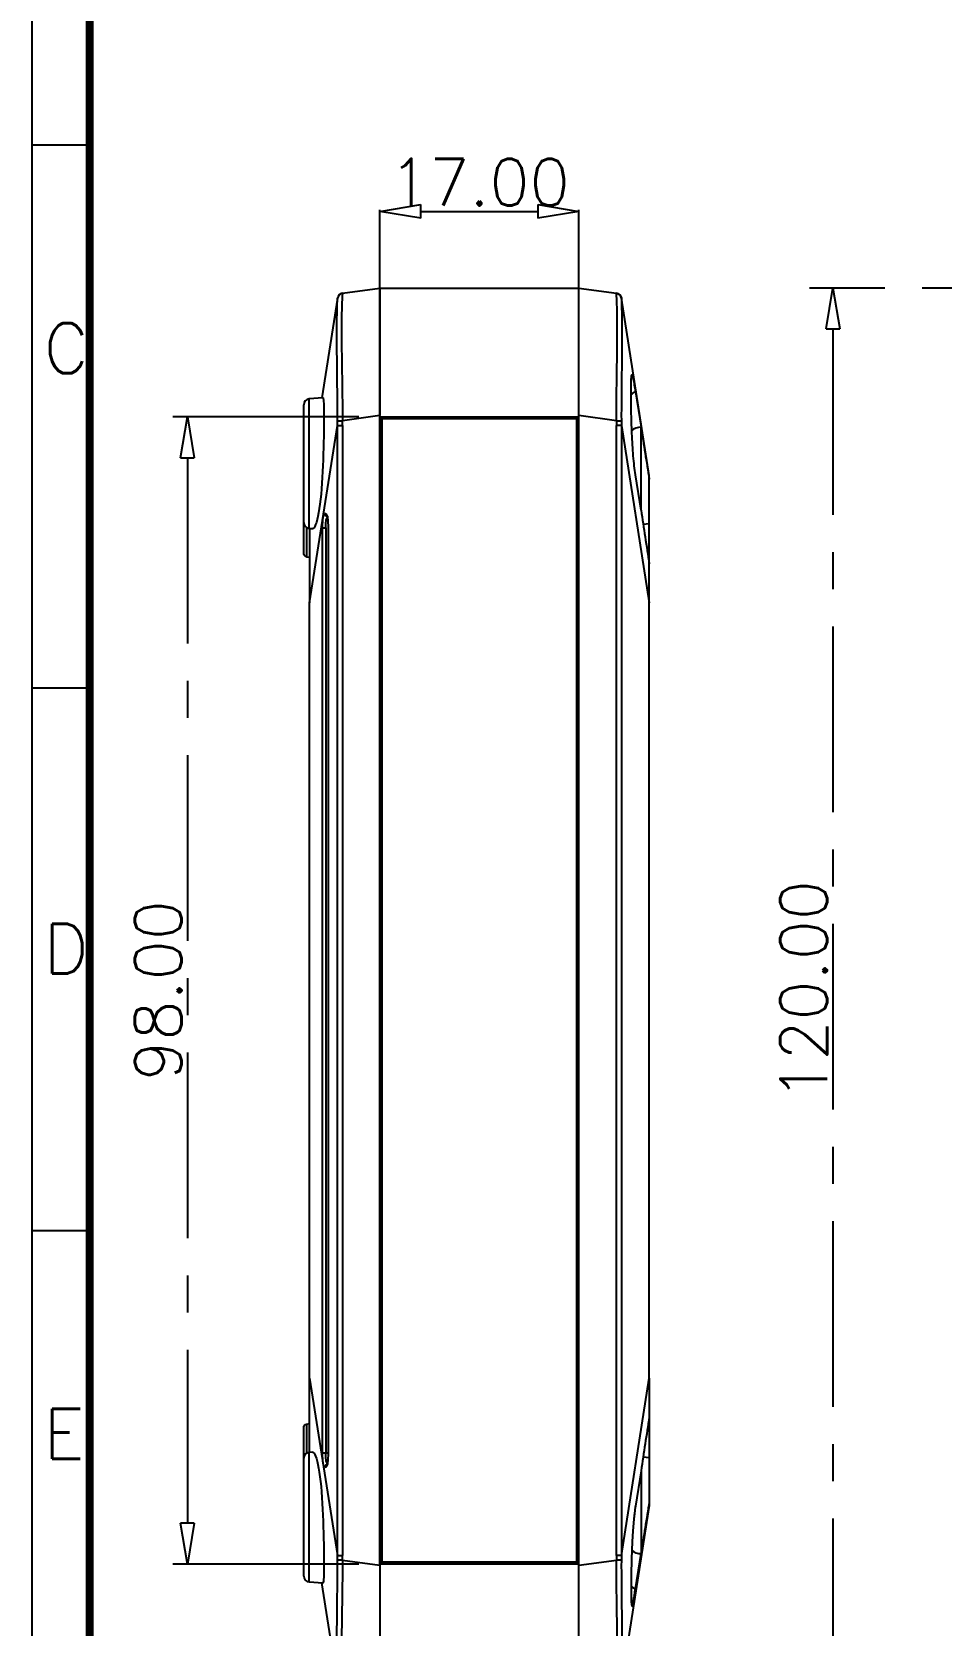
# Model space of a CAD drawing. Header units: millimetres. Extents: x 6160 to 6603, y -57 to 282.
# Drawn here: x 6159.9 to 6237.6, y 57.5 to 193.6 of the extents above; entities that cross this region are included whole.
import ezdxf

# ---------------------------------------------------------------- set-up
doc = ezdxf.new("R2010")
doc.units = ezdxf.units.MM
doc.header["$LTSCALE"] = 0.5
doc.linetypes.add('CENTER', pattern=[50.8, 31.75, -6.35, 6.35, -6.35])
doc.layers.add('112', color=7, linetype='Continuous', true_color=0xffffff)
doc.layers.add('A1_KUANG', color=7, linetype='Continuous')
doc.layers.add('A4_KUANG', color=7, linetype='Continuous')
doc.layers.add('core', color=7, linetype='Continuous', lineweight=20)
doc.styles.get("Standard").update_dxf_attribs({"font": 'txt', "bigfont": 'gbcbig.shx'})
doc.dimstyles.new('VT-4.00', dxfattribs={"dimtxt": 4, "dimasz": 3.5, "dimexe": 2, "dimexo": 1.8, "dimgap": 0.5, "dimtad": 1, "dimzin": 0, "dimdsep": 46, "dimtxsty": 'Standard', "dimblk": 'CLOSEDBLANK', "dimcen": 0.3, "dimclrd": 1, "dimclre": 1, "dimclrt": 7, "dimadec": 1, "dimazin": 0, "dimtfac": 1, "dimtofl": 0, "dimtmove": 0, "dimatfit": 3, "dimldrblk": 'CLOSEDBLANK', "dimfxl": 0, "dimtolj": 1, "dimtzin": 0, "dimarcsym": 0})

# ---------------------------------------------------------------- blocks, each defined once
blk = doc.blocks.new('A$C3291225B')
at = {"layer": 'A4_KUANG'}
for p, q in [((2.865, 194.147), (2.865, 0)), ((2.865, 140.183), (0, 140.183)), ((2.865, 113.201), (0, 113.201)), ((2.865, 86.219), (0, 86.219))]:
    blk.add_line(p, q, dxfattribs=at)
at = {"layer": 'A4_KUANG', "color": 8}
blk.add_lwpolyline([(258, 0), (258, 197.012), (0, 197.012), (0, 0)], close=True, dxfattribs=at)
at = {"layer": 'A4_KUANG', "const_width": 0.4}
blk.add_lwpolyline([(2.865, 2.865), (2.865, 194.147), (255.126, 194.147), (255.135, 2.865), (2.865, 2.865)], dxfattribs=at)
at = {"layer": 'A4_KUANG'}
for s, p in [('C', (0.585, 128.855)), ('D', (0.585, 99.007)), ('E', (0.585, 74.891))]:
    blk.add_text(s, height=2.483, dxfattribs=at).set_placement(p)
blk = doc.blocks.new('_ClosedBlank')
at = {"color": 0, "linetype": 'ByBlock', "lineweight": -2}
for p, q in [((-1, 0.167), (0, 0)), ((-1, 0.167), (-1, -0.167)), ((0, 0), (-1, -0.167))]:
    blk.add_line(p, q, dxfattribs=at)
blk = doc.blocks.new('*D3')
at = {"layer": 'core', "color": 1, "linetype": 'CENTER', "lineweight": -2}
for p, q in [((6258.17, 171.73), (6226.34, 171.73)), ((6228.34, 168.23), (6228.34, 55.23)), ((6258.17, 51.73), (6226.34, 51.73))]:
    blk.add_line(p, q, dxfattribs=at)
at = {"layer": 'Defpoints', "color": 0, "linetype": 'CENTER'}
for p in [(6259.97, 171.73), (6228.34, 51.73), (6259.97, 51.73)]:
    blk.add_point(p, dxfattribs=at)
at = {"layer": 'core', "color": 1, "linetype": 'CENTER', "lineweight": -2, "xscale": 3.5, "yscale": 3.5, "zscale": 3.5}
for p, rotation in [((6228.34, 171.73), 90), ((6228.34, 51.73), 270)]:
    blk.add_blockref('_ClosedBlank', p, dxfattribs=dict(at, rotation=rotation))
at = {"layer": 'core', "color": 7, "linetype": 'CENTER', "insert": (6225.84, 111.73), "char_height": 4, "attachment_point": 5, "rotation": 90}
blk.add_mtext('\\A1;120.00', dxfattribs=at)
blk = doc.blocks.new('*D6')
at = {"layer": 'core', "color": 1, "linetype": 'CENTER', "lineweight": -2}
for p, q in [((6187.85, 160.73), (6171.22, 160.73)), ((6173.22, 157.23), (6173.22, 66.23)), ((6187.85, 62.73), (6171.22, 62.73))]:
    blk.add_line(p, q, dxfattribs=at)
at = {"layer": 'Defpoints', "color": 0, "linetype": 'CENTER'}
for p in [(6189.65, 160.73), (6173.22, 62.73), (6189.65, 62.73)]:
    blk.add_point(p, dxfattribs=at)
at = {"layer": 'core', "color": 1, "linetype": 'CENTER', "lineweight": -2, "xscale": 3.5, "yscale": 3.5, "zscale": 3.5}
for p, rotation in [((6173.22, 160.73), 90), ((6173.22, 62.73), 270)]:
    blk.add_blockref('_ClosedBlank', p, dxfattribs=dict(at, rotation=rotation))
at = {"layer": 'core', "color": 7, "linetype": 'CENTER', "insert": (6170.72, 111.73), "char_height": 4, "attachment_point": 5, "rotation": 90}
blk.add_mtext('\\A1;98.00', dxfattribs=at)
blk = doc.blocks.new('*D7')
at = {"layer": 'core', "color": 1, "linetype": 'CENTER', "lineweight": -2}
for p, q in [((6189.65, 162.53), (6189.65, 180.27)), ((6206.65, 162.53), (6206.65, 180.27)), ((6193.15, 178.27), (6203.15, 178.27))]:
    blk.add_line(p, q, dxfattribs=at)
at = {"layer": 'Defpoints', "color": 0, "linetype": 'CENTER'}
for p in [(6206.65, 178.27), (6189.65, 160.73), (6206.65, 160.73)]:
    blk.add_point(p, dxfattribs=at)
at = {"layer": 'core', "color": 1, "linetype": 'CENTER', "lineweight": -2, "xscale": 3.5, "yscale": 3.5, "zscale": 3.5, "rotation": 180}
blk.add_blockref('_ClosedBlank', (6189.65, 178.27), dxfattribs=at)
at = {"layer": 'core', "color": 1, "linetype": 'CENTER', "lineweight": -2, "xscale": 3.5, "yscale": 3.5, "zscale": 3.5}
blk.add_blockref('_ClosedBlank', (6206.65, 178.27), dxfattribs=at)
at = {"layer": 'core', "color": 7, "linetype": 'CENTER', "insert": (6198.15, 180.77), "char_height": 4, "attachment_point": 5}
blk.add_mtext('\\A1;17.00', dxfattribs=at)

msp = doc.modelspace()

# ---------------------------------------------------------------- linework, layer by layer
at = {"layer": '112', "color": 7}
for p, q in [((6186.456, 171.28), (6189.649, 171.729)), ((6189.649, 171.729), (6189.649, 160.836)), ((6189.65, 171.727), (6206.649, 171.727)), ((6189.65, 160.728), (6189.65, 171.727)), ((6206.649, 171.727), (6209.843, 171.279)), ((6206.649, 160.835), (6206.649, 171.727)), ((6186.031, 170.862), (6184.69, 162.337)), ((6189.65, 170.727), (6189.649, 170.727)), ((6212.649, 155.718), (6210.268, 170.861)), ((6184.781, 162.343), (6183.614, 162.261)), ((6183.614, 156.729), (6183.614, 162.261)), ((6211.475, 162.849), (6211.949, 159.834)), ((6183.149, 151.695), (6183.149, 161.763)), ((6189.649, 160.836), (6186.456, 160.387)), ((6189.65, 161.728), (6189.649, 161.728)), ((6189.649, 62.622), (6189.649, 160.836)), ((6189.65, 160.728), (6206.649, 160.728)), ((6189.65, 160.728), (6189.65, 62.73)), ((6189.65, 160.728), (6189.826, 160.551)), ((6206.649, 160.728), (6206.473, 160.551)), ((6206.649, 62.623), (6206.649, 160.835)), ((6209.843, 160.386), (6206.649, 160.835)), ((6183.649, 144.845), (6186.031, 159.988)), ((6186.031, 159.988), (6186.455, 159.988)), ((6186.031, 63.47), (6186.031, 159.988)), ((6186.455, 159.988), (6186.455, 63.47)), ((6206.473, 160.551), (6189.826, 160.551)), ((6189.826, 160.551), (6189.826, 62.906)), ((6206.473, 62.906), (6206.473, 160.551)), ((6209.843, 63.471), (6209.843, 159.987)), ((6210.268, 159.987), (6209.843, 159.987)), ((6210.268, 159.987), (6210.268, 63.471)), ((6210.268, 159.987), (6212.649, 144.844)), ((6211.949, 152.763), (6211.949, 159.834)), ((6183.614, 151.196), (6183.614, 156.729)), ((6211.949, 152.763), (6211.475, 155.778)), ((6212.649, 155.413), (6212.649, 155.718)), ((6212.649, 151.623), (6212.649, 155.413)), ((6184.952, 152.471), (6185.037, 152.463)), ((6183.149, 149.069), (6183.149, 151.695)), ((6183.397, 151.263), (6183.397, 148.773)), ((6183.614, 151.196), (6183.913, 151.175)), ((6183.649, 151.194), (6183.649, 144.845)), ((6184.753, 151.243), (6185.023, 151.243)), ((6184.753, 72.215), (6184.753, 151.243)), ((6185.023, 151.243), (6185.023, 72.215)), ((6185.226, 151.201), (6185.226, 72.256)), ((6185.23, 151.201), (6185.226, 151.201)), ((6185.23, 151.201), (6185.23, 72.256)), ((6212.133, 151.558), (6212.649, 151.623)), ((6212.649, 148.167), (6212.649, 151.623)), ((6183.397, 148.773), (6183.649, 148.729)), ((6212.649, 144.844), (6212.649, 148.167)), ((6183.649, 78.613), (6183.649, 144.845)), ((6212.649, 78.614), (6212.649, 144.844)), ((6183.649, 72.264), (6183.649, 78.613)), ((6183.649, 78.613), (6186.031, 63.47)), ((6210.268, 63.471), (6212.649, 78.614)), ((6212.649, 78.614), (6212.649, 75.29)), ((6212.649, 75.29), (6212.649, 71.835)), ((6183.149, 71.763), (6183.149, 74.389)), ((6183.397, 74.684), (6183.649, 74.729)), ((6183.397, 74.684), (6183.397, 72.194)), ((6183.912, 72.282), (6183.614, 72.261)), ((6183.614, 66.729), (6183.614, 72.261)), ((6184.753, 72.215), (6185.023, 72.215)), ((6185.023, 72.215), (6185.23, 72.233)), ((6185.23, 72.256), (6185.226, 72.256)), ((6183.149, 61.695), (6183.149, 71.763)), ((6185.037, 70.994), (6184.952, 70.987)), ((6212.133, 71.899), (6212.649, 71.835)), ((6212.649, 71.835), (6212.649, 68.045)), ((6211.949, 70.695), (6211.475, 67.68)), ((6211.949, 70.695), (6211.949, 63.624)), ((6183.614, 61.196), (6183.614, 66.729)), ((6212.649, 67.739), (6210.268, 52.597)), ((6212.649, 68.045), (6212.649, 67.739)), ((6186.031, 63.47), (6186.455, 63.47)), ((6186.456, 63.071), (6189.649, 62.622)), ((6189.649, 62.622), (6189.649, 51.729)), ((6189.65, 62.73), (6189.826, 62.906)), ((6206.649, 62.73), (6189.65, 62.73)), ((6189.65, 62.73), (6189.65, 51.73)), ((6189.826, 62.906), (6206.473, 62.906)), ((6206.649, 62.73), (6206.473, 62.906)), ((6206.649, 62.623), (6209.843, 63.072)), ((6206.649, 51.73), (6206.649, 62.623)), ((6210.268, 63.471), (6209.843, 63.471)), ((6211.475, 60.609), (6211.949, 63.624)), ((6189.649, 61.73), (6189.65, 61.73)), ((6183.614, 61.196), (6184.781, 61.115)), ((6186.031, 52.595), (6184.69, 61.121))]:
    msp.add_line(p, q, dxfattribs=at)
for centre, start, end in [((6186.525, 170.785), 98, 171.06269), ((6183.649, 161.763), 94, 180), ((6183.649, 151.695), 180, 266), ((6183.649, 71.763), 94, 180), ((6183.649, 61.695), 180, 266)]:
    msp.add_arc(centre, 0.5, start, end, dxfattribs=at)
at = {"layer": '112', "color": 7, "extrusion": (0, 0, -1)}
for centre, radius, start, end in [((-6209.774, 170.783), 0.5, 98, 171.06269), ((-6183.449, 149.069), 0.3, 280, 0), ((-6183.449, 74.389), 0.3, 0, 80)]:
    msp.add_arc(centre, radius, start, end, dxfattribs=at)
at = {"layer": '112', "color": 7}
for centre, major_axis, ratio, start_param, end_param in [((6186.525, 170.785), (-0.07, 0.495), 0.9999954, 0, 1.2780573), ((6209.773, 170.783), (-0.07, -0.495), 0.9999954, 1.8635353, 3.1415939), ((6211.949, 162.265), (-1, 0), 0.6634929, 5.2063779, 5.7559202), ((6186.525, 160.387), (0.5, -0.002), 0.0004225, 3.2947046, 4.5727633), ((6209.773, 160.386), (0.5, 0.002), 0.0004225, 4.8520147, 6.1300734), ((6211.949, 159.127), (-1, 0), 0.7071068, 4.712389, 5.6367537), ((6185.248, 152.471), (-0.026, -0.299), 0.9877677, 4.7985933, 6.2831853), ((6185.333, 152.463), (-0.026, -0.299), 0.9877677, 4.7985933, 5.5864709), ((6185.248, 70.987), (0.026, -0.299), 0.9877677, 3.1415927, 4.6261847), ((6185.333, 70.994), (0.026, -0.299), 0.9877677, 3.9059716, 4.6261847), ((6186.525, 63.071), (-0.5, -0.002), 0.0004225, 4.8520147, 6.1300734), ((6209.773, 63.072), (0.5, -0.002), 0.0004225, 0.1531119, 1.4311706), ((6211.949, 64.331), (-1, 0), 0.7071068, 0.6464316, 1.5707963), ((6211.949, 61.193), (-1, 0), 0.6634929, 0.5272652, 1.0768075)]:
    msp.add_ellipse(centre, major_axis=major_axis, ratio=ratio, start_param=start_param, end_param=end_param, dxfattribs=at)
at = {"layer": '112', "color": 7, "extrusion": (0, 0, -1)}
for centre, major_axis, ratio, start_param, end_param in [((6258.49, 180.899), (72.459, 10.037), 0.0045987, 3.1388977, 3.1429831), ((6137.829, 180.895), (72.439, -10.034), 0.0045993, 6.2817946, 6.2858806), ((6258.486, 180.901), (28.363, 98.407), 0.6775241, 4.3094158, 4.3135013), ((6258.384, 180.892), (28.158, 98.07), 0.6749114, 4.3101631, 4.3142496), ((6137.914, 180.89), (28.159, -98.069), 0.6749186, 5.1105432, 5.1146296), ((6137.845, 180.89), (28.337, -98.386), 0.6774249, 5.1110724, 5.1151588), ((6183.483, -111.127), (391.666, -2519.873), 0.0274965, 4.6089259, 4.6106904), ((6184.953, 151.216), (0.004, -1.255), 0.1593856, 1.5929021, 3.1561022), ((6185.035, 151.209), (0.001, -1.255), 0.1551275, 3.1553122, 4.7185123), ((6183.581, -110.212), (391.444, -2613.033), 0.0254833, 4.6153967, 4.6171643), ((6185.249, 151.216), (0.034, -0.956), 0.2354319, 1.6075018, 3.1707019), ((6183.539, 334.052), (391.725, 2614.97), 0.0255016, 1.6660918, 1.667858), ((6184.953, 72.242), (0.004, 1.255), 0.1593856, 3.1270831, 4.6902832), ((6185.249, 72.242), (0.034, 0.956), 0.2354319, 3.1124834, 4.6756836), ((6185.035, 72.249), (0.001, 1.255), 0.1551275, 1.564673, 3.1278731), ((6183.642, 333.101), (390.61, 2512.824), 0.027422, 1.6722105, 1.6739799), ((6258.49, 42.556), (28.367, -98.409), 0.6775381, 1.9697131, 1.9737985), ((6258.386, 42.566), (28.16, -98.071), 0.6749184, 1.9689501, 1.9730365), ((6137.896, 42.562), (28.174, 98.08), 0.6749773, 1.168436, 1.1725219), ((6137.831, 42.563), (28.349, 98.394), 0.6774694, 1.1679354, 1.1720214)]:
    msp.add_ellipse(centre, major_axis=major_axis, ratio=ratio, start_param=start_param, end_param=end_param, dxfattribs=at)
at = {"layer": '112', "color": 7}
for points, knots in [([(6186.031, 160.389), (6186.038, 163.151), (6185.975, 165.856), (6185.975, 169.709), (6186.038, 170.853), (6186.031, 170.861)], [0, 0, 0, 0, 0.5, 0.5, 1, 1, 1, 1]), ([(6186.456, 171.28), (6186.446, 171.279), (6186.375, 170.096), (6186.375, 166.084), (6186.446, 163.263), (6186.456, 160.387)], [0, 0, 0, 0, 0.5, 0.5, 1, 1, 1, 1]), ([(6209.843, 160.386), (6209.852, 163.262), (6209.924, 166.085), (6209.924, 170.096), (6209.852, 171.277), (6209.843, 171.279)], [0, 0, 0, 0, 0.5, 0.5, 1, 1, 1, 1]), ([(6210.267, 170.86), (6210.261, 170.851), (6210.323, 169.709), (6210.323, 165.856), (6210.261, 163.15), (6210.267, 160.387)], [0, 0, 0, 0, 0.5, 0.5, 1, 1, 1, 1]), ([(6211.475, 155.778), (6211.44, 156.021), (6211.37, 156.508), (6211.286, 157.383), (6211.219, 158.324), (6211.17, 159.306), (6211.135, 160.289), (6211.113, 161.234), (6211.101, 162.106), (6211.098, 162.87), (6211.101, 163.497), (6211.113, 163.963), (6211.135, 164.249), (6211.169, 164.345), (6211.219, 164.249), (6211.286, 163.96), (6211.37, 163.503), (6211.44, 163.067), (6211.475, 162.849)], [0, 0, 0, 0, 0.0624416, 0.1250555, 0.1873426, 0.2499953, 0.3123248, 0.3748843, 0.4374188, 0.4997721, 0.5624217, 0.6247113, 0.6873354, 0.7497595, 0.812218, 0.8748285, 0.9371297, 1, 1, 1, 1]), ([(6184.792, 162.343), (6184.796, 162.344), (6184.8, 162.341), (6184.85, 162.259), (6184.862, 161.675), (6184.862, 159.734), (6184.85, 158.422), (6184.758, 155.703), (6184.671, 154.329), (6184.395, 152.206), (6184.208, 151.482), (6183.992, 151.199), (6183.95, 151.174), (6183.912, 151.177)], [0, 0, 0, 0, 0.0183624, 0.0183624, 0.2496966, 0.2496966, 0.4810308, 0.4810308, 0.712365, 0.712365, 0.9436991, 0.9436991, 1, 1, 1, 1]), ([(6183.912, 72.281), (6183.951, 72.284), (6183.992, 72.258), (6184.208, 71.975), (6184.396, 71.245), (6184.67, 69.137), (6184.758, 67.75), (6184.85, 65.048), (6184.862, 63.722), (6184.862, 61.782), (6184.85, 61.199), (6184.8, 61.117), (6184.796, 61.114), (6184.792, 61.114)], [0, 0, 0, 0, 0.0564135, 0.0564135, 0.2877344, 0.2877344, 0.5190552, 0.5190552, 0.750376, 0.750376, 0.9816968, 0.9816968, 1, 1, 1, 1]), ([(6185.182, 71.499), (6185.175, 71.435), (6185.159, 71.314), (6185.132, 71.212), (6185.122, 71.189), (6185.12, 71.185), (6185.117, 71.181)], [0, 0, 0, 0, 0.3342683, 0.749492, 0.9975244, 1, 1, 1, 1]), ([(6211.475, 67.68), (6211.456, 67.56), (6211.438, 67.435), (6211.403, 67.173), (6211.386, 67.037), (6211.368, 66.877), (6211.366, 66.86), (6211.362, 66.824), (6211.36, 66.806), (6211.354, 66.752), (6211.351, 66.716), (6211.339, 66.606), (6211.332, 66.533), (6211.31, 66.31), (6211.297, 66.158), (6211.271, 65.85), (6211.26, 65.693), (6211.246, 65.493), (6211.243, 65.452), (6211.239, 65.392), (6211.238, 65.372), (6211.235, 65.331), (6211.234, 65.311), (6211.227, 65.209), (6211.222, 65.128), (6211.208, 64.884), (6211.199, 64.721), (6211.183, 64.396), (6211.175, 64.233), (6211.165, 63.988), (6211.162, 63.907), (6211.158, 63.805), (6211.157, 63.784), (6211.156, 63.743), (6211.155, 63.723), (6211.153, 63.662), (6211.152, 63.621), (6211.145, 63.418), (6211.14, 63.259), (6211.131, 62.945), (6211.127, 62.79), (6211.12, 62.484), (6211.117, 62.333), (6211.111, 62.036), (6211.109, 61.891), (6211.105, 61.612), (6211.104, 61.476), (6211.101, 61.213), (6211.1, 61.086), (6211.1, 60.932), (6211.1, 60.901), (6211.099, 60.856), (6211.099, 60.84), (6211.099, 60.81), (6211.099, 60.796), (6211.099, 60.721), (6211.099, 60.664), (6211.099, 60.495), (6211.099, 60.388), (6211.1, 60.187), (6211.101, 60.092), (6211.103, 59.958), (6211.104, 59.914), (6211.105, 59.862), (6211.105, 59.852), (6211.105, 59.831), (6211.106, 59.821), (6211.106, 59.791), (6211.107, 59.772), (6211.109, 59.676), (6211.111, 59.606), (6211.117, 59.481), (6211.12, 59.426), (6211.125, 59.353), (6211.127, 59.331), (6211.13, 59.3), (6211.131, 59.29), (6211.133, 59.276), (6211.133, 59.271), (6211.134, 59.262), (6211.135, 59.258), (6211.14, 59.22), (6211.145, 59.194), (6211.156, 59.158), (6211.162, 59.147), (6211.175, 59.143), (6211.183, 59.148), (6211.193, 59.165), (6211.195, 59.169), (6211.199, 59.178), (6211.202, 59.183), (6211.208, 59.2), (6211.213, 59.212), (6211.227, 59.257), (6211.237, 59.295), (6211.259, 59.387), (6211.271, 59.44), (6211.29, 59.534), (6211.297, 59.567), (6211.305, 59.611), (6211.307, 59.62), (6211.311, 59.638), (6211.312, 59.647), (6211.318, 59.675), (6211.321, 59.694), (6211.339, 59.791), (6211.354, 59.877), (6211.386, 60.061), (6211.403, 60.161), (6211.438, 60.374), (6211.456, 60.488), (6211.475, 60.609)], [0, 0, 0, 0, 0.03125, 0.03125, 0.0625, 0.0625, 0.0664063, 0.0664063, 0.0703125, 0.0703125, 0.078125, 0.078125, 0.09375, 0.09375, 0.125, 0.125, 0.15625, 0.15625, 0.1640625, 0.1640625, 0.1679687, 0.1679687, 0.171875, 0.171875, 0.1875, 0.1875, 0.21875, 0.21875, 0.25, 0.25, 0.265625, 0.265625, 0.2695312, 0.2695312, 0.2734375, 0.2734375, 0.28125, 0.28125, 0.3125, 0.3125, 0.34375, 0.34375, 0.375, 0.375, 0.40625, 0.40625, 0.4375, 0.4375, 0.46875, 0.46875, 0.4765625, 0.4765625, 0.4804688, 0.4804688, 0.484375, 0.484375, 0.5, 0.5, 0.53125, 0.53125, 0.5625, 0.5625, 0.578125, 0.578125, 0.5820312, 0.5820312, 0.5859375, 0.5859375, 0.59375, 0.59375, 0.625, 0.625, 0.65625, 0.65625, 0.671875, 0.671875, 0.6796875, 0.6796875, 0.6835937, 0.6835937, 0.6875, 0.6875, 0.71875, 0.71875, 0.75, 0.75, 0.78125, 0.78125, 0.7890625, 0.7890625, 0.796875, 0.796875, 0.8125, 0.8125, 0.84375, 0.84375, 0.875, 0.875, 0.890625, 0.890625, 0.8945313, 0.8945313, 0.8984375, 0.8984375, 0.90625, 0.90625, 0.9375, 0.9375, 0.96875, 0.96875, 1, 1, 1, 1]), ([(6186.031, 52.597), (6186.038, 52.605), (6185.975, 53.748), (6185.975, 57.6), (6186.038, 60.307), (6186.031, 63.069)], [0, 0, 0, 0, 0.5, 0.5, 1, 1, 1, 1]), ([(6186.456, 63.071), (6186.446, 60.194), (6186.375, 57.371), (6186.375, 53.361), (6186.446, 52.179), (6186.456, 52.178)], [0, 0, 0, 0, 0.5, 0.5, 1, 1, 1, 1]), ([(6209.843, 52.179), (6209.852, 52.18), (6209.924, 53.363), (6209.924, 57.375), (6209.852, 60.196), (6209.843, 63.072)], [0, 0, 0, 0, 0.5, 0.5, 1, 1, 1, 1]), ([(6210.267, 63.07), (6210.261, 60.308), (6210.323, 57.603), (6210.323, 53.75), (6210.261, 52.607), (6210.267, 52.598)], [0, 0, 0, 0, 0.5, 0.5, 1, 1, 1, 1])]:
    msp.add_open_spline(points, degree=3, knots=knots, dxfattribs=at)
msp.add_open_spline([(6185.12, 152.273), (6185.125, 152.259), (6185.129, 152.248)], degree=2, dxfattribs=at)

# ---------------------------------------------------------------- block references
at = {"layer": 'A1_KUANG', "color": 1, "lineweight": 0, "xscale": 1.718413414360839, "yscale": 1.718413414361066, "zscale": 1.718413414359811}
msp.add_blockref('A$C3291225B', (6159.935, -56.971), dxfattribs=at)

# ---------------------------------------------------------------- dimensions: what is measured, and where the dimension line sits
at = {"layer": 'core', "linetype": 'CENTER'}
dim = msp.add_linear_dim(base=(6206.649, 178.274), p1=(6189.65, 160.728), p2=(6206.649, 160.728), dimstyle='VT-4.00', dxfattribs=at)
dim.commit()
dim.dimension.update_dxf_attribs({"geometry": '*D7', "text_midpoint": (6198.149, 180.774)})
for base, p1, p2, picture, middle in [((6228.345, 51.729), (6259.967, 171.727), (6259.967, 51.729), '*D3', (6225.845, 111.728)), ((6173.221, 62.73), (6189.65, 160.728), (6189.65, 62.73), '*D6', (6170.721, 111.729))]:
    dim = msp.add_linear_dim(base=base, p1=p1, p2=p2, angle=90, dimstyle='VT-4.00', dxfattribs=at)
    dim.commit()
    dim.dimension.update_dxf_attribs({"geometry": picture, "text_midpoint": middle})

doc.saveas('drawing.dxf')
